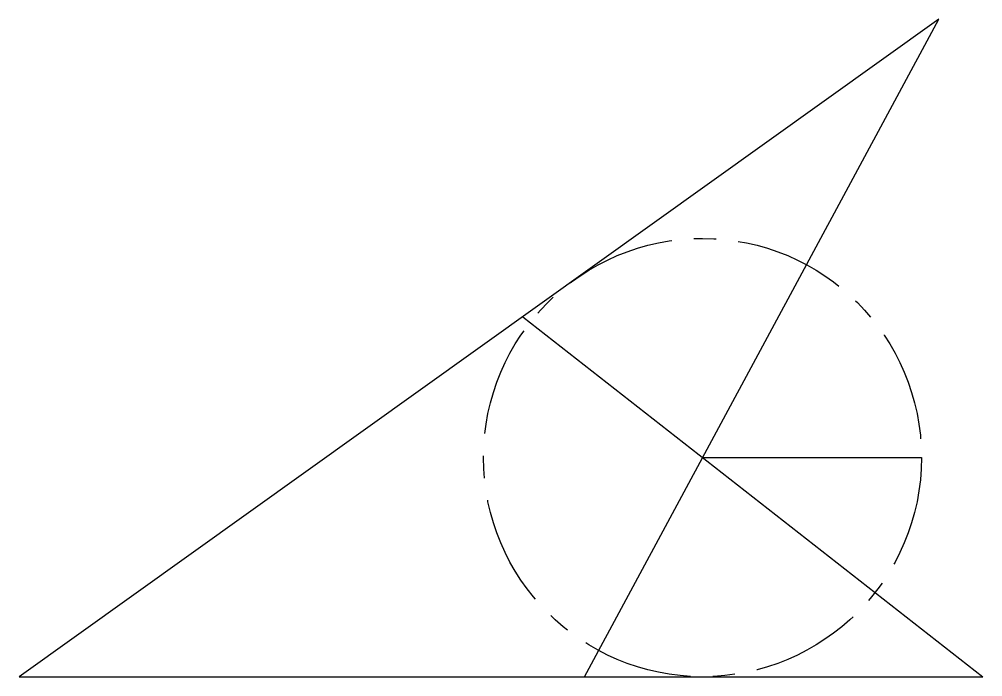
# Model space of a CAD drawing. Header units: millimetres. Extents: x -65 to 45, y 0 to 75.
import ezdxf

# ---------------------------------------------------------------- set-up
doc = ezdxf.new("R2010")
doc.units = ezdxf.units.MM
doc.linetypes.add('CENTERX2', pattern=[20.32, 12.7, -2.54, 2.54, -2.54])

msp = doc.modelspace()

# ---------------------------------------------------------------- linework, layer by layer
at = {"color": 7, "linetype": 'Continuous'}
for p, q in [((40.48, 75), (-64.52, 0)), ((0, 0), (40.48, 75)), ((-7.04, 41.05), (45.48, 0)), ((13.49, 25), (38.49, 25)), ((-64.52, 0), (45.48, 0))]:
    msp.add_line(p, q, dxfattribs=at)
at = {"color": 7, "linetype": 'CENTERX2'}
msp.add_circle((13.49, 25), 25, dxfattribs=at)

doc.saveas('drawing.dxf')
